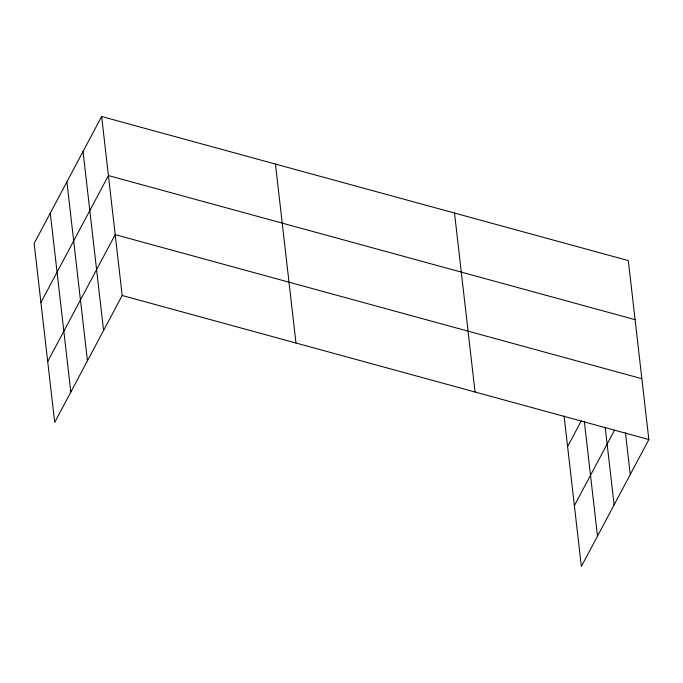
<?xml version="1.0" encoding="UTF-8"?>
<svg xmlns="http://www.w3.org/2000/svg" width="683" height="683" viewBox="0 0 683 683"><rect width="100%" height="100%" fill="white"/><g stroke="black" fill="none" stroke-linecap="round" stroke-linejoin="round"><path stroke-width="1.02" d="M101.639 116.52L34.15 243.447L54.691 422.41L122.18 295.483L101.639 116.52L628.309 260.59L648.85 439.553L581.361 566.48L564.09 415.998M40.929 302.501L108.418 175.574L635.088 319.653M47.708 361.563L115.196 234.636L641.866 378.706M567.599 446.58L581.284 420.839M574.377 505.633L614.461 430.247M122.18 295.483L648.85 439.553M625.432 432.587L630.247 474.548M605.189 427.165L614.111 504.882M584.341 421.513L597.488 536.146M454.511 213.045L475.052 392.008M275.445 164.065L295.978 343.02M83.036 151.515L103.568 330.47M66.9 181.849L87.441 360.812M50.277 213.105L70.819 392.068"/></g></svg>
